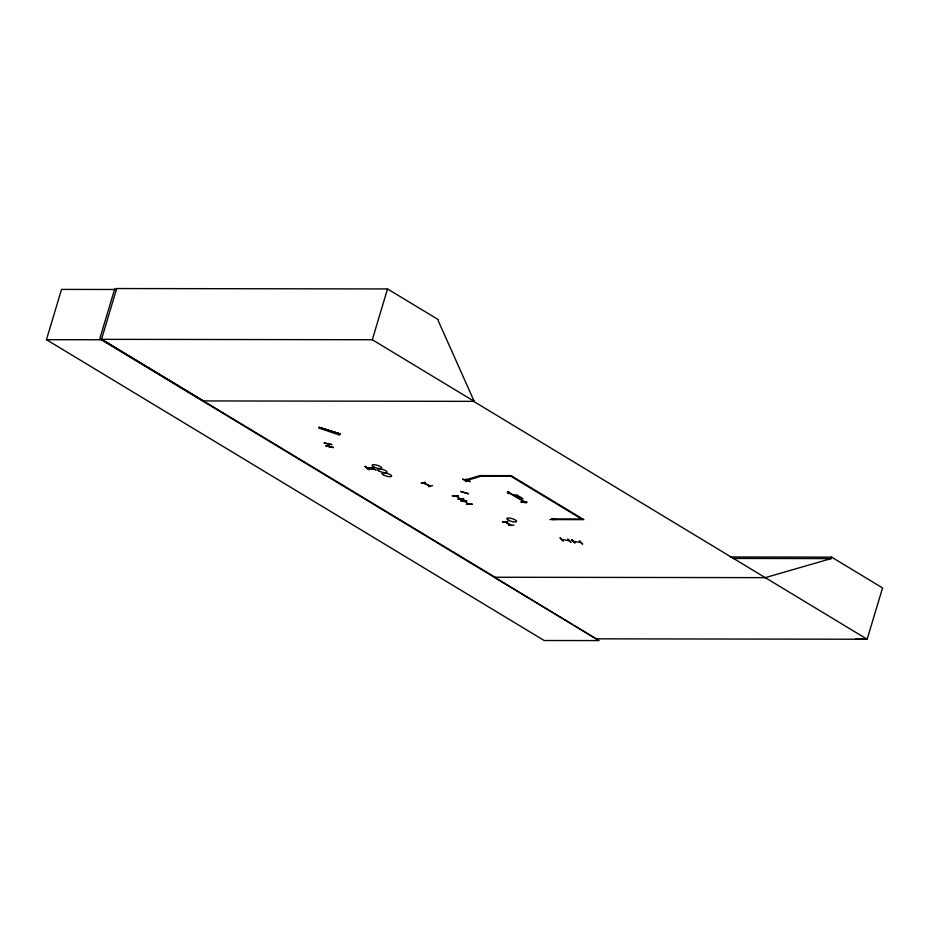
<?xml version="1.0" encoding="UTF-8"?>
<svg xmlns="http://www.w3.org/2000/svg" width="929" height="929" viewBox="0 0 929 929"><rect width="100%" height="100%" fill="white"/><g stroke="black" fill="none" stroke-linecap="round" stroke-linejoin="round"><path stroke-width="1.39" d="M463.745 499.117L457.834 499.117L463.954 499.256M472.222 504.238L466.312 504.238L472.199 504.157M555.496 519.45L549.852 519.566M329.679 446.686L328.1 443.957M374.375 469.04L367.431 468.193L374.515 469.18M333.453 447.615L325.638 445.839L333.395 447.441M462.572 479.167L470.399 481.617L462.561 479.236M465.557 481.443L465.998 479.19M468.425 493.845L460.575 491.441L468.471 493.636M507.408 492.44L508.256 492.579M508.627 491.511L508.175 493.729M318.693 427.932L339.584 435.12M319.065 427.328L340.188 434.098M319.146 427.247L340.269 433.948L318.972 427.549M46.45 339.677L101.354 339.759L599.066 640.592L544.162 640.511L46.45 339.677L61.535 289.407L116.439 289.488M114.871 288.408L99.914 338.261L203.381 400.922M101.354 339.759L116.717 288.547L387.532 288.942L438.476 319.739L438.198 320.679L474.185 401.316L473.558 401.316L867.152 639.233L882.55 587.918L831.606 557.121L730.229 556.982M495.087 577.246L101.482 339.34L372.297 339.735L387.532 288.942M765.264 577.641L831.165 558.596L831.606 557.121M331.792 444.643L323.977 442.936L331.723 444.538M366.758 467.74L373.888 468.576M366.943 467.833L373.888 468.704M365.283 466.439L369.045 469.656L364.958 466.451M368.999 469.586L365.294 466.544M521.146 502.136L526.975 502.194M526.72 502.101L520.902 502.055M452.539 495.9L458.322 495.819M466.532 500.836L460.714 500.847L466.799 500.94M502.543 521.982L508.012 521.866L502.566 522.075M559.955 537.972L563.276 541.05L560.361 538.054M571.637 539.784L574.958 542.861L572.043 539.865M425.099 482.325L421.092 483.277L425.436 482.418M465.917 481.512L466.288 479.271M432.612 485.681L428.629 486.691M327.786 443.888L329.249 446.559M561.778 539.482L569.14 540.748M573.588 541.317L580.857 542.559M514.027 525.187L508.36 525.268M855.446 639.257L867.152 639.233L596.348 638.838M202.743 400.922L474.254 401.363L372.297 339.735M512.076 476.275L481.036 476.229L465.87 480.792L464.512 480.2L479.678 475.636L481.036 476.229L480.003 475.602L511.055 475.648L583.83 519.648L552.79 519.601L551.756 518.974L582.808 519.021M452.237 495.726L458.357 495.912M455.326 495.923L456.058 496.202M460.308 498.768L460.482 499.047M463.815 501.068L464.523 501.323M732.923 558.445L831.165 558.596M765.902 577.641L494.449 577.246L572.566 624.567M423.543 482.964L430.324 486.03M430.185 486.064L423.473 483.045M567.677 539.18L571.01 542.234M582.68 544.057L579.441 540.899L582.274 543.999M505.388 521.959L510.718 525.106M455.547 495.912L460.865 499.094M468.727 503.878L469.122 504.238M524.177 502.275L524.78 502.624L524.061 502.345M552.372 519.45L551.78 519.114L552.592 519.439M510.787 525.129L505.202 522.005M508.117 492.672L507.513 492.475M510.95 476.275L581.67 519.021M463.896 501.103L469.238 504.168M575.039 626.065L596.116 638.838M372.297 467.264L376.048 470.376M570.708 542.153L568.06 539.192M571.683 539.749L574.877 542.791M517.244 495.157L514.19 495.169L516.501 495.831L516.373 496.481L519.45 496.492L517.105 495.819L517.244 495.157M520.681 497.236L517.639 497.247L519.938 497.909L519.81 498.559L522.888 498.571L520.554 497.898L520.681 497.236M508.697 492.173L507.571 492.173L526.383 502.856L508.697 492.173M508.198 520.054A5.098 1.417 16.7 0 0 516.443 521.703A5.098 1.417 16.7 0 0 510.555 518.243A5.098 1.417 16.7 0 0 508.198 520.054M378.66 470.794A5.086 1.417 16.7 0 0 386.882 472.443A5.086 1.417 16.7 0 0 381.006 468.994A5.086 1.417 16.7 0 0 378.66 470.794M383.305 474.789A5.086 1.417 16.7 0 0 391.527 476.438A5.086 1.417 16.7 0 0 385.651 473A5.086 1.417 16.7 0 0 383.305 474.789M373.412 466.695A5.086 1.417 16.7 0 0 381.633 468.344A5.086 1.417 16.7 0 0 375.746 464.895A5.086 1.417 16.7 0 0 373.412 466.695"/></g></svg>
